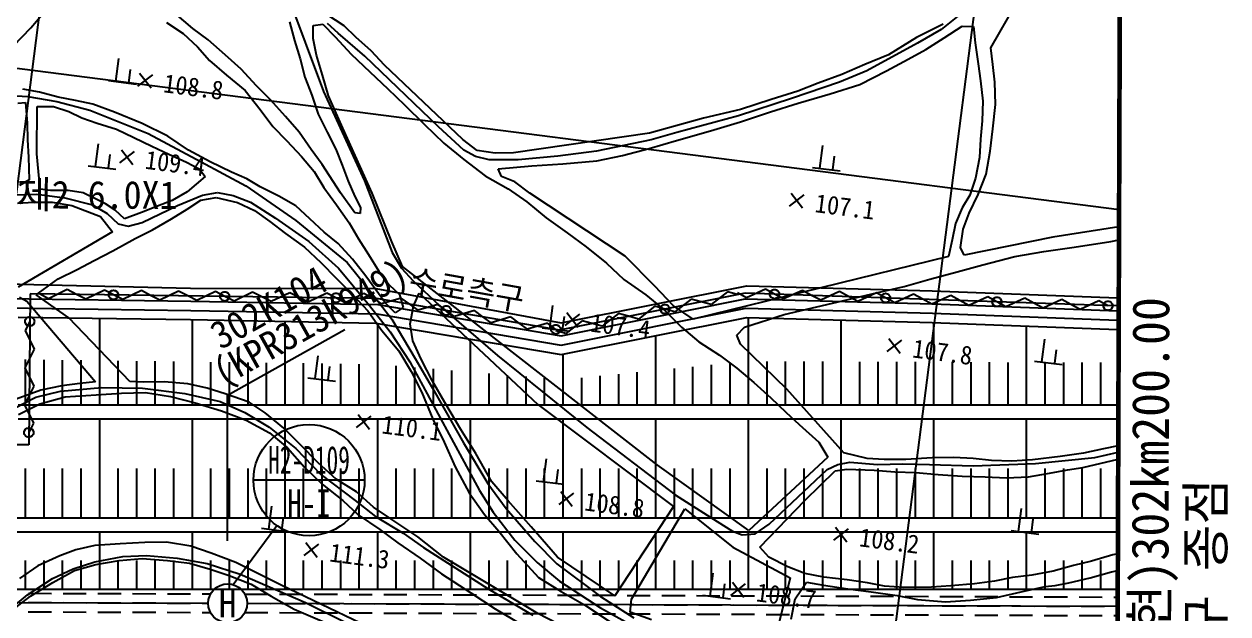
# Model space of a CAD drawing. Header units: millimetres. Extents: x 3302 to 4098, y 1103 to 1809.
# Drawn here: x 3723.7 to 3853.6, y 1480 to 1543.6 of the extents above; entities that cross this region are included whole.
import ezdxf
from ezdxf.enums import TextEntityAlignment as Align
from ezdxf.xclip import XClip

# ---------------------------------------------------------------- set-up
doc = ezdxf.new("R2010")
doc.units = ezdxf.units.MM
doc.header["$LTSCALE"] = 10
doc.header["$MEASUREMENT"] = 0
doc.header["$XCLIPFRAME"] = 2
doc.linetypes.add('A-CENTR01', pattern=[2, 1.25, -0.25, 0.25, -0.25])
doc.linetypes.add('HIDDEN', pattern=[0.375, 0.25, -0.125])
for name, color, linetype in [('TN-MACL', 6, 'A-CENTR01'), ('TZ-BASE', 253, 'Continuous'), ('TZ-CABL', 4, 'Continuous')]:
    doc.layers.add(name, color=color, linetype=linetype)
doc.layers.add('TX-PAPR', color=2, linetype='Continuous', plot=False)
doc.styles.add('ENG', font='GulimChe.ttf')
doc.styles.add('HANA', font='GulimChe.ttf')
doc.styles.get("Standard").update_dxf_attribs({"font": 'GulimChe.ttf'})
doc.linetypes.add('ZIGZAG', pattern='A,0.0001,-0.2,[131,ltypeshp.shx,S=0.2,R=0,X=-0.2,Y=0],-0.4,[131,ltypeshp.shx,S=0.2,R=180,X=0.2,Y=0],-0.2', length=0.8001)

# ---------------------------------------------------------------- blocks, each defined once
blk = doc.blocks.new('JD-FGHFFJ4HDG')
at = {"layer": 'TZ-BASE'}
for p, q in [((40.02, -270.98), (109.75, 271.65)), ((139.21, -283.72), (200.68, 194.66)), ((0, 73.71), (200.17, 47.98)), ((110.38, 71.39, 108), (114.33, 60.74, 108)), ((186.35, 65.44, 107.49), (189.11, 70.26, 107.49)), ((82.76, 67.6, 109), (84, 69.05, 109)), ((100.25, 67.53, 108.37), (98.29, 69.18, 108.37)), ((116.58, 67.83, 107.02), (114.69, 69.04, 107.02)), ((182.97, 68.99, 107), (180.97, 67.41, 107)), ((80.91, 65.66, 109), (82.76, 67.6, 109)), ((97.42, 68.19, 109), (99.2, 66.98, 109)), ((110.66, 68.25, 108.37), (111.2, 66.23, 108.37)), ((113.23, 67.85, 107.51), (114.27, 68, 107.51)), ((113.24, 66.44, 107.51), (113.23, 67.85, 107.51)), ((114.27, 68, 107.51), (115.61, 66.63, 107.51)), ((115.93, 67.04, 107), (114.79, 68.08, 107)), ((117.84, 66.58, 107.02), (116.58, 67.83, 107.02)), ((181.18, 68.01, 107.02), (178.33, 66.57, 107.02)), ((181.32, 66.52, 107.35), (183.25, 67.78, 107.35)), ((183.25, 67.78, 107.35), (184.47, 67.74, 107.35)), ((184.47, 67.74, 107.35), (184.66, 65.97, 107.35)), ((99.2, 66.98, 109), (100.74, 65.54, 109)), ((101.9, 66.3, 108.37), (100.25, 67.53, 108.37)), ((103.75, 64.69, 108.37), (101.9, 66.3, 108.37)), ((113.6, 64.65, 107.51), (113.24, 66.44, 107.51)), ((115.61, 66.63, 107.51), (117.31, 64.77, 107.51)), ((118.81, 64.54, 107), (115.93, 67.04, 107)), ((119.47, 65.11, 107.02), (117.84, 66.58, 107.02)), ((178.33, 66.57, 107.02), (175.3, 64.68, 107.02)), ((180.97, 67.41, 107), (178.44, 65.94, 107)), ((179.34, 65.26, 107.35), (181.32, 66.52, 107.35)), ((100.74, 65.54, 109), (102.05, 64.09, 109)), ((111.2, 66.23, 108.37), (111.81, 64.25, 108.37)), ((120.94, 63.59, 107.02), (119.47, 65.11, 107.02)), ((178.44, 65.94, 107), (172.97, 62.95, 107)), ((177.43, 64.21, 107.35), (179.34, 65.26, 107.35)), ((184.66, 65.97, 107.35), (184.97, 63.73, 107.35)), ((186.55, 63.63, 107.49), (186.35, 65.44, 107.49)), ((91.94, 61.81, 108.84), (92.26, 64.28, 108.84)), ((102.05, 64.09, 109), (103.89, 62.48, 109)), ((105.46, 63.14, 108.37), (103.75, 64.69, 108.37)), ((111.81, 64.25, 108.37), (112.34, 62.26, 108.37)), ((114.23, 62.51, 107.51), (113.6, 64.65, 107.51)), ((117.31, 64.77, 107.51), (119.33, 62.84, 107.51)), ((126.75, 56.91, 107), (118.81, 64.54, 107)), ((172.74, 63.66, 107.02), (170.27, 62.57, 107.02)), ((175.3, 64.68, 107.02), (172.74, 63.66, 107.02)), ((175.09, 62.97, 107.35), (177.43, 64.21, 107.35)), ((184.97, 63.73, 107.35), (185.21, 61.89, 107.35)), ((93.33, 61.63, 108.84), (93.52, 63.11, 108.84)), ((94.33, 61.29, 108.82), (95.92, 62.52, 108.82)), ((94.51, 62.7, 108.82), (95.74, 61.11, 108.82)), ((103.89, 62.48, 109), (105.9, 60.83, 109)), ((107.11, 61.35, 108.37), (105.46, 63.14, 108.37)), ((114.9, 60.25, 107.51), (114.23, 62.51, 107.51)), ((119.33, 62.84, 107.51), (121.27, 61.03, 107.51)), ((129.38, 55.54, 107.02), (120.94, 63.59, 107.02)), ((170.27, 62.57, 107.02), (167.71, 61.64, 107.02)), ((172.97, 62.95, 107), (170, 61.73, 107)), ((172.2, 61.49, 107.35), (175.09, 62.97, 107.35)), ((186.76, 61.75, 107.49), (186.55, 63.63, 107.49)), ((91.15, 61.91, 108.84), (94.13, 61.52, 108.84)), ((108.63, 59.84, 108.37), (107.11, 61.35, 108.37)), ((112.34, 62.26, 108.37), (113.08, 60.33, 108.37)), ((170, 61.73, 107), (164.83, 59.98, 107)), ((167.71, 61.64, 107.02), (165.5, 60.77, 107.02)), ((168.99, 60.47, 107.35), (172.2, 61.49, 107.35)), ((185.21, 61.89, 107.35), (185.48, 59.69, 107.35)), ((186.83, 59.33, 107.49), (186.76, 61.75, 107.49)), ((79.44, 60.37, 109), (82.46, 60.18, 109)), ((83.7, 60.67, 109), (81.9, 61, 109)), ((82.46, 60.18, 109), (85.57, 59.65, 109)), ((85.71, 60.12, 109), (83.7, 60.67, 109)), ((87.59, 59.76, 109), (85.71, 60.12, 109)), ((89.44, 59.35, 109), (87.59, 59.76, 109)), ((105.9, 60.83, 109), (107.52, 58.8, 109)), ((110.24, 58.05, 108.37), (108.63, 59.84, 108.37)), ((113.08, 60.33, 108.37), (113.78, 58.28, 108.37)), ((114.33, 60.74, 108), (118.77, 51.09, 108)), ((116.42, 56.79, 107.51), (114.9, 60.25, 107.51)), ((121.27, 61.03, 107.51), (123.08, 59.29, 107.51)), ((164.83, 59.98, 107), (159.12, 58.12, 107)), ((162.65, 59.85, 107.02), (159.33, 58.79, 107.02)), ((165.5, 60.77, 107.02), (162.65, 59.85, 107.02)), ((165.54, 59.48, 107.35), (168.99, 60.47, 107.35)), ((81.35, 59.47, 109.64), (82.2, 59.53, 109.64)), ((82.2, 59.53, 109.64), (82.38, 57.32, 109.64)), ((83.41, 53.99, 109.48), (83.44, 59.12, 109.48)), ((83.44, 59.12, 109.48), (85.21, 59.12, 109.48)), ((85.21, 59.12, 109.48), (86.86, 58.58, 109.48)), ((85.57, 59.65, 109), (89.13, 58.71, 109)), ((86.86, 58.58, 109.48), (88.28, 57.9, 109.48)), ((89.13, 58.71, 109), (95.41, 56.19, 109)), ((91.8, 58.5, 109), (89.44, 59.35, 109)), ((94.78, 57.28, 109), (91.8, 58.5, 109)), ((107.52, 58.8, 109), (108.86, 56.95, 109)), ((123.08, 59.29, 107.51), (125.24, 57.17, 107.51)), ((159.33, 58.79, 107.02), (155.35, 57.84, 107.02)), ((159.34, 57.46, 107.35), (162.58, 58.52, 107.35)), ((162.58, 58.52, 107.35), (165.54, 59.48, 107.35)), ((185.48, 59.69, 107.35), (185.41, 57.58, 107.35)), ((186.56, 56.69, 107.49), (186.83, 59.33, 107.49)), ((82.38, 57.32, 109.64), (82.42, 55.5, 109.64)), ((88.28, 57.9, 109.48), (89.93, 57.33, 109.48)), ((89.93, 57.33, 109.48), (92, 56.65, 109.48)), ((97.54, 55.92, 109), (94.78, 57.28, 109)), ((111.72, 56.33, 108.37), (110.24, 58.05, 108.37)), ((113.78, 58.28, 108.37), (114.75, 56.36, 108.37)), ((125.24, 57.17, 107.51), (127.34, 55.17, 107.51)), ((155.35, 57.84, 107.02), (149.52, 56.25, 107.02)), ((159.12, 58.12, 107), (152.45, 56.31, 107)), ((156.09, 56.48, 107.35), (159.34, 57.46, 107.35)), ((185.41, 57.58, 107.35), (185.22, 55.59, 107.35)), ((92, 56.65, 109.48), (93.87, 55.77, 109.48)), ((95.41, 56.19, 109), (101.14, 53.13, 109)), ((99.77, 54.41, 109), (97.54, 55.92, 109)), ((108.86, 56.95, 109), (110.37, 55.39, 109)), ((113.01, 54.47, 108.37), (111.72, 56.33, 108.37)), ((114.75, 56.36, 108.37), (115.68, 54.52, 108.37)), ((119.58, 49.77, 107.51), (116.42, 56.79, 107.51)), ((129.49, 54.39, 107), (126.75, 56.91, 107)), ((149.52, 56.25, 107.02), (134.84, 54.12, 107.02)), ((152.45, 56.31, 107), (149.69, 55.53, 107)), ((152.44, 55.43, 107.35), (156.09, 56.48, 107.35)), ((186.27, 54.29, 107.49), (186.56, 56.69, 107.49)), ((82.42, 55.5, 109.64), (82.5, 53.65, 109.64)), ((89.76, 52.62, 109.62), (90.08, 55.1, 109.62)), ((93.87, 55.77, 109.48), (95.83, 54.84, 109.48)), ((95.83, 54.84, 109.48), (97.66, 53.95, 109.48)), ((110.37, 55.39, 109), (111.97, 53.72, 109)), ((127.34, 55.17, 107.51), (129.48, 53.41, 107.51)), ((130.91, 54.35, 107.02), (129.38, 55.54, 107.02)), ((149.69, 55.53, 107), (143.8, 54.29, 107)), ((146.61, 53.84, 107.35), (149.47, 54.59, 107.35)), ((149.47, 54.59, 107.35), (152.44, 55.43, 107.35)), ((167.9, 52.44, 106.98), (168.22, 54.92, 106.98)), ((185.22, 55.59, 107.35), (185.11, 53.61, 107.35)), ((82.5, 53.65, 109.64), (82.58, 51.19, 109.64)), ((83.78, 50.18, 109.48), (83.41, 53.99, 109.48)), ((91.15, 52.44, 109.62), (91.34, 53.93, 109.62)), ((92.36, 53.04, 109.45), (93.95, 54.26, 109.45)), ((92.54, 54.44, 109.45), (93.77, 52.86, 109.45)), ((97.66, 53.95, 109.48), (99.58, 53.11, 109.48)), ((102.12, 53.15, 109), (99.77, 54.41, 109)), ((111.97, 53.72, 109), (113.33, 52.11, 109)), ((114.21, 52.85, 108.37), (113.01, 54.47, 108.37)), ((115.68, 54.52, 108.37), (116.35, 52.79, 108.37)), ((129.48, 53.41, 107.51), (131.78, 51.62, 107.51)), ((130.75, 53.73, 107), (129.49, 54.39, 107)), ((132.23, 53.36, 107), (130.75, 53.73, 107)), ((132.87, 54.07, 107.02), (130.91, 54.35, 107.02)), ((135.36, 53.35, 107), (132.23, 53.36, 107)), ((134.84, 54.12, 107.02), (132.87, 54.07, 107.02)), ((139.61, 53.76, 107), (135.36, 53.35, 107)), ((143.8, 54.29, 107), (139.61, 53.76, 107)), ((140.17, 52.93, 107.35), (143.82, 53.25, 107.35)), ((143.82, 53.25, 107.35), (146.61, 53.84, 107.35)), ((169.29, 52.26, 106.98), (169.48, 53.75, 106.98)), ((185.11, 53.61, 107.35), (184.69, 51.36, 107.35)), ((185.83, 51.8, 107.49), (186.27, 54.29, 107.49)), ((88.96, 52.72, 109.62), (91.94, 52.34, 109.62)), ((99.58, 53.11, 109.48), (100.92, 52.39, 109.48)), ((100.92, 52.39, 109.48), (101.58, 51.54, 109.48)), ((101.14, 53.13, 109), (105.95, 50.55, 109)), ((104.41, 52.01, 109), (102.12, 53.15, 109)), ((106.07, 51.31, 109), (104.41, 52.01, 109)), ((113.33, 52.11, 109), (114.37, 50.36, 109)), ((116.19, 49.79, 108.37), (114.21, 52.85, 108.37)), ((116.35, 52.79, 108.37), (116.99, 51.06, 108.37)), ((133.18, 52.4, 107.35), (136.83, 52.72, 107.35)), ((133.56, 51.57, 107.35), (133.18, 52.4, 107.35)), ((136.83, 52.72, 107.35), (140.17, 52.93, 107.35)), ((167.11, 52.54, 106.98), (170.08, 52.16, 106.98)), ((82.58, 51.19, 109.64), (81.53, 50.6, 109.64)), ((101.58, 51.54, 109.48), (99.62, 49.92, 109.48)), ((107.5, 50.44, 109), (106.07, 51.31, 109)), ((116.99, 51.06, 108.37), (117.71, 49.41, 108.37)), ((118.77, 51.09, 108), (121.75, 43.35, 108)), ((131.78, 51.62, 107.51), (134.25, 50.21, 107.51)), ((134.97, 50.98, 107.35), (133.56, 51.57, 107.35)), ((136.62, 49.75, 107.35), (134.97, 50.98, 107.35)), ((184.69, 51.36, 107.35), (184.08, 49.54, 107.35)), ((184.97, 49.6, 107.49), (185.83, 51.8, 107.49)), ((81.22, 49.57, 110), (83.43, 49.65, 110)), ((83.43, 49.65, 110), (86.44, 49.26, 110)), ((84.88, 50.05, 109.48), (83.78, 50.18, 109.48)), ((86.81, 50.06, 109.48), (84.88, 50.05, 109.48)), ((88.41, 49.8, 109.48), (86.81, 50.06, 109.48)), ((89.82, 49.12, 109.48), (88.41, 49.8, 109.48)), ((99.62, 49.92, 109.48), (98.03, 48.97, 109.48)), ((98.58, 48.44, 110), (101.29, 49.56, 110)), ((101.29, 49.56, 110), (102.92, 49.84, 110)), ((102.92, 49.84, 110), (104.59, 49.5, 110)), ((104.59, 49.5, 110), (106.46, 48.77, 110)), ((105.95, 50.55, 109), (111.35, 46.8, 109)), ((109.51, 49.44, 109), (107.5, 50.44, 109)), ((111.35, 48.39, 109), (109.51, 49.44, 109)), ((114.37, 50.36, 109), (115.75, 48.51, 109)), ((117.74, 47.63, 108.37), (116.19, 49.79, 108.37)), ((117.71, 49.41, 108.37), (118.35, 48.2, 108.37)), ((121.7, 44.5, 107.51), (119.58, 49.77, 107.51)), ((134.25, 50.21, 107.51), (136.28, 48.84, 107.51)), ((146.88, 42.95, 107.35), (136.62, 49.75, 107.35)), ((164.63, 48.36, 107.09), (166.21, 49.58, 107.09)), ((164.81, 49.76, 107.09), (166.03, 48.18, 107.09)), ((184.08, 49.54, 107.35), (183.24, 48.16, 107.35)), ((184.01, 47.6, 107.49), (184.97, 49.6, 107.49)), ((81.33, 48.69, 110.19), (83.06, 48.8, 110.19)), ((83.06, 48.8, 110.19), (85.08, 48.77, 110.19)), ((85.08, 48.77, 110.19), (87.2, 48.43, 110.19)), ((86.44, 49.26, 110), (89.41, 48.51, 110)), ((87.2, 48.43, 110.19), (90.27, 47.25, 110.19)), ((89.41, 48.51, 110), (91, 47.57, 110)), ((90.82, 48.62, 109.48), (89.82, 49.12, 109.48)), ((91.88, 47.92, 109.48), (90.82, 48.62, 109.48)), ((96.42, 48.34, 109.48), (94.72, 47.66, 109.48)), ((94.79, 46.6, 110), (98.58, 48.44, 110)), ((98.03, 48.97, 109.48), (96.42, 48.34, 109.48)), ((99.63, 48.03, 110.47), (101.1, 49.01, 110.47)), ((101.1, 49.01, 110.47), (102.77, 49.28, 110.47)), ((102.77, 49.28, 110.47), (105.07, 48.74, 110.47)), ((105.07, 48.74, 110.47), (106.9, 47.9, 110.47)), ((106.46, 48.77, 110), (109.18, 47.07, 110)), ((112.86, 46.99, 109), (111.35, 48.39, 109)), ((115.75, 48.51, 109), (117.13, 46.54, 109)), ((118.35, 48.2, 108.37), (118.31, 47.55, 108.37)), ((136.28, 48.84, 107.51), (138.37, 47.08, 107.51)), ((183.24, 48.16, 107.35), (182.54, 46.49, 107.35)), ((90.27, 47.25, 110.19), (91.59, 45.6, 110.19)), ((91, 47.57, 110), (92.2, 46.44, 110)), ((92.87, 46.98, 109.48), (91.88, 47.92, 109.48)), ((94.72, 47.66, 109.48), (92.87, 46.98, 109.48)), ((95.89, 45.8, 110.47), (97.96, 46.99, 110.47)), ((97.96, 46.99, 110.47), (99.63, 48.03, 110.47)), ((106.9, 47.9, 110.47), (108.55, 46.71, 110.47)), ((109.18, 47.07, 110), (112.77, 44.53, 110)), ((111.35, 46.8, 109), (116.89, 42.29, 109)), ((114.4, 45.56, 109), (112.86, 46.99, 109)), ((118.31, 47.55, 108.37), (117.74, 47.63, 108.37)), ((138.37, 47.08, 107.51), (140.62, 45.49, 107.51)), ((183.35, 45.86, 107.49), (184.01, 47.6, 107.49)), ((91.59, 45.6, 110.19), (81.4, 39.61, 110.19)), ((92.2, 46.44, 110), (93.27, 46.18, 110)), ((93.27, 46.18, 110), (94.79, 46.6, 110)), ((94.02, 44.87, 110.47), (95.89, 45.8, 110.47)), ((108.55, 46.71, 110.47), (110.25, 45.41, 110.47)), ((115.94, 44.33, 109), (114.4, 45.56, 109)), ((117.13, 46.54, 109), (118.13, 44.83, 109)), ((140.62, 45.49, 107.51), (142.69, 43.97, 107.51)), ((182.54, 46.49, 107.35), (182.17, 44.73, 107.35)), ((183.08, 43.9, 107.49), (183.35, 45.86, 107.49)), ((200.16, 46.11, 107.49), (193.02, 45, 107.49)), ((91.6, 43.54, 110.47), (94.02, 44.87, 110.47)), ((110.25, 45.41, 110.47), (112.29, 43.93, 110.47)), ((112.77, 44.53, 110), (115.95, 41.68, 110)), ((117.46, 42.65, 109), (115.94, 44.33, 109)), ((118.13, 44.83, 109), (119.21, 43.13, 109)), ((122.85, 41.83, 107.51), (121.7, 44.5, 107.51)), ((182.17, 44.73, 107.35), (181.77, 42.93, 107.35)), ((193.02, 45, 107.49), (183.45, 43.08, 107.49)), ((195.31, 43.94, 107.95), (199.27, 44.56, 107.95)), ((199.27, 44.56, 107.95), (200.16, 44.72, 107.95)), ((89.61, 42.49, 110.47), (91.6, 43.54, 110.47)), ((112.29, 43.93, 110.47), (114.05, 42.26, 110.47)), ((119.21, 43.13, 109), (120.33, 41.34, 109)), ((121.75, 43.35, 108), (122.77, 41.67, 108)), ((142.69, 43.97, 107.51), (144.87, 42.22, 107.51)), ((150.08, 39.73, 107.35), (146.88, 42.95, 107.35)), ((181.77, 42.93, 107.35), (154.23, 36.17, 107.35)), ((183.45, 43.08, 107.49), (183.08, 43.9, 107.49)), ((185.46, 42.04, 107.95), (188.92, 42.91, 107.95)), ((188.92, 42.91, 107.95), (192.07, 43.48, 107.95)), ((192.07, 43.48, 107.95), (195.31, 43.94, 107.95)), ((87.78, 41.52, 110.47), (89.61, 42.49, 110.47)), ((114.05, 42.26, 110.47), (115.74, 40.56, 110.47)), ((115.95, 41.68, 110), (117.54, 39.76, 110)), ((116.89, 42.29, 109), (119.42, 39.15, 109)), ((118.91, 40.81, 109), (117.46, 42.65, 109)), ((122.77, 41.67, 108), (124, 40.29, 108)), ((150.33, 20.45, 107.51), (122.85, 41.83, 107.51)), ((144.87, 42.22, 107.51), (146.76, 40.44, 107.51)), ((182.72, 41.26, 107.95), (185.46, 42.04, 107.95)), ((83.35, 38.77, 110.47), (85.7, 40.53, 110.47)), ((85.7, 40.53, 110.47), (87.78, 41.52, 110.47)), ((115.74, 40.56, 110.47), (117.51, 38.78, 110.47)), ((119.98, 39.34, 109), (118.91, 40.81, 109)), ((120.33, 41.34, 109), (121.44, 39.88, 109)), ((124, 40.29, 108), (126.87, 37.64, 108)), ((146.76, 40.44, 107.51), (149.13, 38.78, 107.51)), ((176.97, 39.67, 107.95), (179.75, 40.46, 107.95)), ((179.75, 40.46, 107.95), (182.72, 41.26, 107.95)), ((80, 39.99), (100, 39.51)), ((80, 39.99), (100, 39.51)), ((86.7, 39.35), (84.69, 38.37)), ((87.7, 38.83), (86.7, 39.35)), ((90.7, 39.29), (88.69, 38.32)), ((91.69, 38.78), (90.7, 39.29)), ((94.7, 39.24), (92.69, 38.27)), ((95.69, 38.73), (94.7, 39.24)), ((98.7, 39.19), (96.69, 38.21)), ((99.69, 38.67), (98.7, 39.19)), ((100, 39.51), (120, 39.47)), ((100, 39.51), (120, 39.47)), ((102.7, 39.13), (100.69, 38.16)), ((103.69, 38.62), (102.7, 39.13)), ((106.7, 39.08), (104.69, 38.1)), ((107.69, 38.56), (106.7, 39.08)), ((110.7, 39.02), (108.69, 38.05)), ((111.69, 38.51), (110.7, 39.02)), ((114.7, 38.97), (112.69, 38)), ((115.69, 38.46), (114.7, 38.97)), ((117.54, 39.76, 110), (119.29, 37.65, 110)), ((119.42, 39.15, 109), (121.73, 36.16, 109)), ((121.04, 37.88, 109), (119.98, 39.34, 109)), ((120, 39.47), (140, 35.75)), ((120, 39.47), (140, 35.75)), ((121.44, 39.88, 109), (122.56, 38.82, 109)), ((140, 35.75), (160, 39.75)), ((140, 35.75), (160, 39.75)), ((152.11, 37.6, 107.35), (150.08, 39.73, 107.35)), ((157.94, 39.11), (156.18, 37.74)), ((159.02, 38.82), (157.94, 39.11)), ((159.99, 38.48), (159, 39.01)), ((162.02, 39.41), (159.99, 38.48)), ((160, 39.75), (180, 39.21)), ((160, 39.75), (180, 39.21)), ((163, 38.87), (162.02, 39.41)), ((166.02, 39.27), (163.98, 38.34)), ((167, 38.73), (166.02, 39.27)), ((170.02, 39.13), (167.98, 38.2)), ((171, 38.59), (170.02, 39.13)), ((170.93, 38.27, 107.95), (174.15, 39.04, 107.95)), ((174.01, 38.99), (171.98, 38.06)), ((174.99, 38.45), (174.01, 38.99)), ((174.15, 39.04, 107.95), (176.97, 39.67, 107.95)), ((180, 39.21), (200, 38.45)), ((180, 39.21), (200, 38.45)), ((80.06, 38.39), (100.03, 38.11)), ((81.55, 38.53, 110.61), (82.35, 38.09, 110.61)), ((82.35, 38.09, 110.61), (89.74, 29.41, 110.61)), ((86.86, 36.29, 110.47), (83.35, 38.77, 110.47)), ((84.69, 38.37), (83.7, 38.89)), ((88.69, 38.32), (87.7, 38.83)), ((92.69, 38.27), (91.69, 38.78)), ((96.69, 38.21), (95.69, 38.73)), ((100.69, 38.16), (99.69, 38.67)), ((100.03, 38.11), (120.19, 37.73)), ((104.69, 38.1), (103.69, 38.62)), ((108.69, 38.05), (107.69, 38.56)), ((112.69, 38), (111.69, 38.51)), ((116.69, 37.94), (115.69, 38.46)), ((118.7, 38.92), (116.69, 37.94)), ((117.51, 38.78, 110.47), (119.12, 37.06, 110.47)), ((119.69, 38.4), (118.7, 38.92)), ((120.6, 37.8), (119.7, 38.46)), ((120.19, 37.73), (139.97, 34.38)), ((122.74, 38.44), (120.6, 37.8)), ((122.08, 36.85, 109), (121.04, 37.88, 109)), ((122.56, 38.82, 109), (122.93, 37.43, 109)), ((123.64, 37.78), (122.74, 38.44)), ((124.54, 37.12), (123.64, 37.78)), ((124.05, 37.55, 108.92), (124.65, 38.96, 108.92)), ((126.68, 37.76), (124.54, 37.12)), ((124.65, 38.96, 108.92), (137.46, 26.96, 108.92)), ((127.58, 37.1), (126.68, 37.76)), ((139.97, 34.38), (159.83, 38.36)), ((149.13, 38.78, 107.51), (151.09, 37.17, 107.51)), ((154.02, 38.33), (152.25, 36.96)), ((155.1, 38.04), (154.02, 38.33)), ((156.18, 37.74), (155.1, 38.04)), ((159.83, 38.36), (180.06, 37.81)), ((163.98, 38.34), (163, 38.87)), ((167.98, 38.2), (167, 38.73)), ((167.55, 37.48, 107.95), (170.93, 38.27, 107.95)), ((171.98, 38.06), (171, 38.59)), ((175.98, 37.92), (174.99, 38.45)), ((178.01, 38.85), (175.98, 37.92)), ((178.99, 38.31), (178.01, 38.85)), ((179.97, 37.78), (178.99, 38.31)), ((182.01, 38.71), (179.97, 37.78)), ((180.06, 37.81), (200, 37.05)), ((182.99, 38.17), (182.01, 38.71)), ((183.97, 37.64), (182.99, 38.17)), ((186.01, 38.57), (183.97, 37.64)), ((186.99, 38.03), (186.01, 38.57)), ((187.97, 37.5), (186.99, 38.03)), ((190, 38.43), (187.97, 37.5)), ((190.98, 37.89), (190, 38.43)), ((191.97, 37.36), (190.98, 37.89)), ((194, 38.29), (191.97, 37.36)), ((194.98, 37.75), (194, 38.29)), ((195.96, 37.22), (194.98, 37.75)), ((198, 38.15), (195.96, 37.22)), ((198.98, 37.61), (198, 38.15)), ((200, 38.45), (200.13, 38.46)), ((200, 38.45), (200.13, 38.46)), ((80.03, 37.39), (100.02, 37.11)), ((81.39, 36.37), (100, 36.11)), ((100.02, 37.11), (120.09, 36.73)), ((119.12, 37.06, 110.47), (120.63, 34.94, 110.47)), ((119.29, 37.65, 110), (121.55, 34.8, 110)), ((120.09, 36.73), (139.98, 33.37)), ((122.93, 37.43, 109), (122.08, 36.85, 109)), ((123.69, 35.67, 108.92), (124.05, 37.55, 108.92)), ((126.87, 37.64, 108), (133.12, 32.23, 108)), ((128.48, 36.44), (127.58, 37.1)), ((130.62, 37.08), (128.48, 36.44)), ((131.52, 36.42), (130.62, 37.08)), ((132.42, 35.76), (131.52, 36.42)), ((134.56, 36.4), (132.42, 35.76)), ((135.46, 35.74), (134.56, 36.4)), ((138.75, 35.14, 107.93), (139.07, 37.62, 107.93)), ((139.98, 33.37), (159.91, 37.35)), ((140.14, 34.96, 107.93), (140.33, 36.45, 107.93)), ((140.4, 35.47, 107.43), (141.98, 36.69, 107.43)), ((140.58, 36.87, 107.43), (141.8, 35.29, 107.43)), ((146.17, 36.76), (144.41, 35.39)), ((147.25, 36.47), (146.17, 36.76)), ((148.33, 36.17), (147.25, 36.47)), ((150.1, 37.55), (148.33, 36.17)), ((151.18, 37.25), (150.1, 37.55)), ((151.09, 37.17, 107.51), (152.95, 35.28, 107.51)), ((152.25, 36.96), (151.18, 37.25)), ((154.23, 36.17, 107.35), (152.11, 37.6, 107.35)), ((159.78, 35.28, 107.95), (164.05, 36.65, 107.95)), ((159.91, 37.35), (180.03, 36.81)), ((164.05, 36.65, 107.95), (167.55, 37.48, 107.95)), ((180.03, 36.81), (200, 36.05)), ((200, 37.05), (200.13, 37.06)), ((82.65, 35.92), (82.14, 34.92)), ((93.45, 29.45, 110.47), (86.86, 36.29, 110.47)), ((90.2, 26.88), (90.2, 36.25)), ((100, 36.11), (120, 35.73)), ((100.2, 26.88), (100.2, 36.11)), ((110.2, 26.88), (110.2, 35.92)), ((120, 35.73), (140, 32.35)), ((120.2, 26.88), (120.2, 35.7)), ((121.73, 36.16, 109), (124.25, 31.92, 109)), ((123.97, 33.83, 108.92), (123.69, 35.67, 108.92)), ((136.36, 35.07), (135.46, 35.74)), ((138.51, 35.72), (136.36, 35.07)), ((137.95, 35.24, 107.93), (140.93, 34.86, 107.93)), ((139.41, 35.06), (138.51, 35.72)), ((140, 32.35), (160, 36.35)), ((142.25, 35.98), (140.49, 34.61)), ((143.33, 35.69), (142.25, 35.98)), ((144.41, 35.39), (143.33, 35.69)), ((152.95, 35.28, 107.51), (154.83, 33.7, 107.51)), ((158.94, 34.45, 107.95), (159.78, 35.28, 107.95)), ((160, 36.35), (180, 35.81)), ((160.2, 26.88), (160.2, 36.34)), ((170.2, 26.88), (170.2, 36.07)), ((180, 35.81), (200, 35.05)), ((180.2, 26.88), (180.2, 35.8)), ((190.2, 26.88), (190.2, 35.42)), ((200, 36.05), (200.12, 36.06)), ((82.14, 34.92), (83.13, 32.92)), ((120.63, 34.94, 110.47), (122.47, 32.76, 110.47)), ((121.55, 34.8, 110), (123.67, 31.56, 110)), ((124.87, 31.83, 108.92), (123.97, 33.83, 108.92)), ((130.2, 26.88), (130.2, 34.01)), ((140.49, 34.61), (139.41, 34.9)), ((150.2, 26.88), (150.2, 34.39)), ((159.33, 33.47, 107.95), (158.94, 34.45, 107.95)), ((175.15, 32.68), (176.73, 33.9)), ((175.33, 34.08), (176.55, 32.5)), ((191.84, 31.54, 107.39), (192.16, 34.02, 107.39)), ((200, 35.05), (200.12, 35.05)), ((83.13, 32.92), (82.62, 31.92)), ((122.47, 32.76, 110.47), (123.79, 30.5, 110.47)), ((154.83, 33.7, 107.51), (157.06, 32.27, 107.51)), ((164.33, 28.59, 107.95), (159.33, 33.47, 107.95)), ((193.23, 31.36, 107.39), (193.42, 32.85, 107.39)), ((82.62, 31.92), (82.11, 30.92)), ((82.2, 26.88), (82.2, 31.81)), ((84.2, 26.88), (84.2, 31.78)), ((86.2, 26.88), (86.2, 31.75)), ((88.2, 26.88), (88.2, 31.73)), ((92.2, 26.88), (92.2, 31.67)), ((94.2, 26.88), (94.2, 31.64)), ((96.2, 26.88), (96.2, 31.62)), ((98.2, 26.88), (98.2, 31.59)), ((102.2, 26.88), (102.2, 31.53)), ((104.2, 26.88), (104.2, 31.51)), ((106.2, 26.88), (106.2, 31.48)), ((108.2, 26.88), (108.2, 31.45)), ((112.2, 26.88), (112.2, 31.4)), ((113.46, 29.74, 110.09), (113.78, 32.22, 110.09)), ((114.2, 26.88), (114.2, 31.37)), ((116.2, 26.88), (116.2, 31.34)), ((118.2, 26.88), (118.2, 31.32)), ((123.67, 31.56, 110), (131.19, 17.67, 110)), ((124.25, 31.92, 109), (126.26, 28.48, 109)), ((126.11, 29.48, 108.92), (124.87, 31.83, 108.92)), ((133.12, 32.23, 108), (142.74, 24.47, 108)), ((140.2, 26.88), (140.2, 32.39)), ((156.2, 26.88), (156.2, 31.22)), ((157.06, 32.27, 107.51), (158.93, 30.86, 107.51)), ((158.2, 26.88), (158.2, 31.41)), ((162.2, 26.88), (162.2, 31.6)), ((164.2, 26.88), (164.2, 31.6)), ((166.2, 26.88), (166.2, 31.59)), ((168.2, 26.88), (168.2, 31.58)), ((172.2, 26.88), (172.2, 31.57)), ((174.2, 26.88), (174.2, 31.56)), ((176.2, 26.88), (176.2, 31.55)), ((178.2, 26.88), (178.2, 31.54)), ((182.2, 26.88), (182.2, 31.53)), ((184.2, 26.88), (184.2, 31.52)), ((186.2, 26.88), (186.2, 31.51)), ((188.2, 26.88), (188.2, 31.5)), ((191.05, 31.64, 107.39), (194.02, 31.26, 107.39)), ((192.2, 26.88), (192.2, 31.49)), ((194.2, 26.88), (194.2, 31.48)), ((196.2, 26.88), (196.2, 31.47)), ((198.2, 26.88), (198.2, 31.47)), ((82.11, 30.92), (83.1, 28.92)), ((114.85, 29.56, 110.09), (115.04, 31.05, 110.09)), ((122.2, 26.88), (122.2, 31.12)), ((123.79, 30.5, 110.47), (124.94, 28.24, 110.47)), ((124.2, 26.88), (124.2, 30.96)), ((126.2, 26.88), (126.2, 30.79)), ((128.2, 26.88), (128.2, 30.63)), ((132.2, 26.88), (132.2, 30.3)), ((134.2, 26.88), (134.2, 30.13)), ((136.2, 26.88), (136.2, 29.97)), ((144.2, 26.88), (144.2, 30.03)), ((146.2, 26.88), (146.2, 30.23)), ((148.2, 26.88), (148.2, 30.43)), ((152.2, 26.88), (152.2, 30.82)), ((154.2, 26.88), (154.2, 31.02)), ((158.93, 30.86, 107.51), (160.77, 29.32, 107.51)), ((83.1, 28.92), (82.59, 27.92)), ((86.13, 28.97, 110.61), (83.86, 28.5, 110.61)), ((85.97, 28.4, 111), (90.42, 28.8, 111)), ((88.05, 29.22, 110.61), (86.13, 28.97, 110.61)), ((89.74, 29.41, 110.61), (88.05, 29.22, 110.61)), ((90.42, 28.8, 111), (94.82, 28.73, 111)), ((94.91, 29.35, 110.47), (93.45, 29.45, 110.47)), ((94.82, 28.73, 111), (99.4, 28.14, 111)), ((97.17, 29.41, 110.47), (94.91, 29.35, 110.47)), ((99.69, 29.17, 110.47), (97.17, 29.41, 110.47)), ((101.78, 28.7, 110.47), (99.69, 29.17, 110.47)), ((103.75, 28.11, 110.47), (101.78, 28.7, 110.47)), ((112.67, 29.84, 110.09), (115.64, 29.46, 110.09)), ((127.44, 27.15, 108.92), (126.11, 29.48, 108.92)), ((138.2, 26.88), (138.2, 29.8)), ((142.2, 26.88), (142.2, 29.83)), ((160.77, 29.32, 107.51), (162.61, 27.67, 107.51)), ((170.47, 21.72, 107.95), (164.33, 28.59, 107.95)), ((81.08, 26.58, 111), (83.31, 27.76, 111)), ((83.86, 28.5, 110.61), (81.18, 27.52, 110.61)), ((82.59, 27.92), (82.08, 26.92)), ((83.31, 27.76, 111), (85.97, 28.4, 111)), ((83.75, 27.04, 111.35), (86.49, 27.79, 111.35)), ((86.49, 27.79, 111.35), (89.83, 28, 111.35)), ((89.83, 28, 111.35), (92.56, 28.18, 111.35)), ((92.56, 28.18, 111.35), (95.14, 28.23, 111.35)), ((95.14, 28.23, 111.35), (97.84, 27.8, 111.35)), ((97.84, 27.8, 111.35), (100.51, 27.13, 111.35)), ((99.4, 28.14, 111), (103.21, 27.28, 111)), ((103.21, 27.28, 111), (105.87, 26.08, 111)), ((106.31, 27.22, 110.47), (103.75, 28.11, 110.47)), ((124.94, 28.24, 110.47), (126.14, 25.37, 110.47)), ((126.26, 28.48, 109), (129.44, 22.81, 109)), ((162.61, 27.67, 107.51), (164.21, 26.12, 107.51)), ((200.09, 26.88), (81.39, 26.88)), ((81.45, 25.88, 111.35), (83.75, 27.04, 111.35)), ((82.08, 26.92), (83.06, 24.92)), ((100.51, 27.13, 111.35), (103.35, 26.26, 111.35)), ((103.35, 26.26, 111.35), (106, 25.26, 111.35)), ((105.87, 26.08, 111), (108.48, 24.52, 111)), ((108.05, 26.04, 110.47), (106.31, 27.22, 110.47)), ((110.05, 24.4, 110.47), (108.05, 26.04, 110.47)), ((129.16, 24.27, 108.92), (127.44, 27.15, 108.92)), ((137.46, 26.96, 108.92), (152.11, 15.96, 108.92)), ((164.21, 26.12, 107.51), (165.67, 24.8, 107.51)), ((200.09, 25.38), (81.39, 25.38)), ((83.06, 24.92), (82.55, 23.92)), ((90.2, 14.71), (90.2, 25.38)), ((100.2, 14.71), (100.2, 25.38)), ((106, 25.26, 111.35), (108.51, 23.89, 111.35)), ((110.2, 14.71), (110.2, 25.38)), ((117.9, 24.47, 110.07), (119.48, 25.69, 110.07)), ((118.08, 25.87, 110.07), (119.3, 24.29, 110.07)), ((120.2, 14.71), (120.2, 25.38)), ((126.14, 25.37, 110.47), (127.35, 22.9, 110.47)), ((130.2, 14.71), (130.2, 25.38)), ((140.2, 14.71), (140.2, 25.38)), ((150.2, 14.71), (150.2, 25.38)), ((160.2, 14.71), (160.2, 25.38)), ((165.67, 24.8, 107.51), (167.77, 22.88, 107.51)), ((170.2, 14.71), (170.2, 25.38)), ((180.2, 14.71), (180.2, 25.38)), ((190.2, 14.71), (190.2, 25.38)), ((108.48, 24.52, 111), (111.37, 22.19, 111)), ((108.51, 23.89, 111.35), (110.47, 22.29, 111.35)), ((111.82, 22.62, 110.47), (110.05, 24.4, 110.47)), ((130.78, 21.67, 108.92), (129.16, 24.27, 108.92)), ((142.74, 24.47, 108), (152.29, 17.22, 108)), ((110.47, 22.29, 111.35), (112.31, 20.18, 111.35)), ((111.37, 22.19, 111), (114.07, 19.4, 111)), ((113.77, 20.64, 110.47), (111.82, 22.62, 110.47)), ((127.35, 22.9, 110.47), (128.54, 20.23, 110.47)), ((129.44, 22.81, 109), (132.07, 18.43, 109)), ((167.77, 22.88, 107.51), (168.77, 21.25, 107.51)), ((198.51, 22.18, 107.95), (196.32, 21.71, 107.95)), ((200.08, 22.49, 107.95), (198.51, 22.18, 107.95)), ((132.52, 18.6, 108.92), (130.78, 21.67, 108.92)), ((138.09, 18.62, 108.57), (138.41, 21.1, 108.57)), ((168.77, 21.25, 107.51), (160.24, 13.34, 107.51)), ((172.98, 21.12, 107.95), (170.47, 21.72, 107.95)), ((174.84, 21, 107.95), (172.98, 21.12, 107.95)), ((177.18, 21.03, 107.95), (174.84, 21, 107.95)), ((180, 21.21, 107.95), (177.18, 21.03, 107.95)), ((182.34, 21.24, 107.95), (180, 21.21, 107.95)), ((184.44, 21.14, 107.95), (182.34, 21.24, 107.95)), ((186.4, 20.9, 107.95), (184.44, 21.14, 107.95)), ((188.62, 20.85, 107.95), (186.4, 20.9, 107.95)), ((190.83, 20.99, 107.95), (188.62, 20.85, 107.95)), ((193.8, 21.35, 107.95), (190.83, 20.99, 107.95)), ((191.16, 20.57, 108), (197.56, 21.23, 108)), ((196.32, 21.71, 107.95), (193.8, 21.35, 107.95)), ((196.25, 20.17, 108.31), (200.07, 21.04, 108.31)), ((197.56, 21.23, 108), (200.07, 21.79, 108)), ((82.2, 14.71), (82.2, 20.05)), ((84.2, 14.71), (84.2, 20.05)), ((86.2, 14.71), (86.2, 20.05)), ((88.2, 14.71), (88.2, 20.05)), ((92.2, 14.71), (92.2, 20.05)), ((94.2, 14.71), (94.2, 20.05)), ((96.2, 14.71), (96.2, 20.05)), ((98.2, 14.71), (98.2, 20.05)), ((102.2, 14.71), (102.2, 20.05)), ((104.2, 14.71), (104.2, 20.05)), ((106.2, 14.71), (106.2, 20.05)), ((108.2, 14.71), (108.2, 20.05)), ((112.2, 14.71), (112.2, 20.05)), ((112.31, 20.18, 111.35), (114.2, 18.37, 111.35)), ((115.7, 18.91, 110.47), (113.77, 20.64, 110.47)), ((114.2, 14.71), (114.2, 20.05)), ((116.2, 14.71), (116.2, 20.05)), ((118.2, 14.71), (118.2, 20.05)), ((122.2, 14.71), (122.2, 20.05)), ((124.2, 14.71), (124.2, 20.05)), ((126.2, 14.71), (126.2, 20.05)), ((128.2, 14.71), (128.2, 20.05)), ((128.54, 20.23, 110.47), (130.05, 17.43, 110.47)), ((132.2, 14.71), (132.2, 20.05)), ((134.2, 14.71), (134.2, 20.05)), ((136.2, 14.71), (136.2, 20.05)), ((138.2, 14.71), (138.2, 20.05)), ((139.48, 18.45, 108.57), (139.67, 19.93, 108.57)), ((142.2, 14.71), (142.2, 20.05)), ((144.2, 14.71), (144.2, 20.05)), ((146.2, 14.71), (146.2, 20.05)), ((148.2, 14.71), (148.2, 20.05)), ((160.24, 13.34, 107.51), (150.33, 20.45, 107.51)), ((152.2, 14.71), (152.2, 20.05)), ((154.2, 14.71), (154.2, 20.05)), ((156.2, 14.71), (156.2, 20.05)), ((158.2, 14.71), (158.2, 20.05)), ((162.2, 14.71), (162.2, 20.05)), ((162.41, 14.02, 108), (168.67, 19.95, 108)), ((164.2, 14.71), (164.2, 20.05)), ((166.2, 14.71), (166.2, 20.05)), ((166.32, 16.64, 108.31), (169.55, 19.8, 108.31)), ((168.2, 14.71), (168.2, 20.05)), ((168.67, 19.95, 108), (169.84, 20.49, 108)), ((169.55, 19.8, 108.31), (170.79, 19.96, 108.31)), ((169.84, 20.49, 108), (171.11, 20.73, 108)), ((170.79, 19.96, 108.31), (173.74, 19.87, 108.31)), ((171.11, 20.73, 108), (174.1, 20.49, 108)), ((172.2, 14.71), (172.2, 20.05)), ((173.74, 19.87, 108.31), (175.98, 19.7, 108.31)), ((174.1, 20.49, 108), (176.86, 20.55, 108)), ((174.2, 14.71), (174.2, 20.05)), ((175.98, 19.7, 108.31), (178.24, 19.6, 108.31)), ((176.2, 14.71), (176.2, 20.05)), ((176.86, 20.55, 108), (179.71, 20.49, 108)), ((178.2, 14.71), (178.2, 20.05)), ((178.24, 19.6, 108.31), (180.64, 19.4, 108.31)), ((179.71, 20.49, 108), (184.43, 20.33, 108)), ((182.2, 14.71), (182.2, 20.05)), ((184.2, 14.71), (184.2, 20.05)), ((184.43, 20.33, 108), (191.16, 20.57, 108)), ((186.2, 14.71), (186.2, 20.05)), ((188.2, 14.71), (188.2, 20.05)), ((190.39, 19.14, 108.31), (192.66, 19.54, 108.31)), ((192.2, 14.71), (192.2, 20.05)), ((192.66, 19.54, 108.31), (194.62, 19.91, 108.31)), ((194.2, 14.71), (194.2, 20.05)), ((194.62, 19.91, 108.31), (196.25, 20.17, 108.31)), ((196.2, 14.71), (196.2, 20.05)), ((198.2, 14.71), (198.2, 20.05)), ((114.07, 19.4, 111), (117.75, 16.6, 111)), ((114.2, 18.37, 111.35), (116.42, 16.58, 111.35)), ((117.89, 17.52, 110.47), (115.7, 18.91, 110.47)), ((132.07, 18.43, 109), (134.04, 15.73, 109)), ((134.27, 16.57, 108.92), (132.52, 18.6, 108.92)), ((137.3, 18.73, 108.57), (140.27, 18.34, 108.57)), ((180.64, 19.4, 108.31), (183.24, 19.2, 108.31)), ((183.24, 19.2, 108.31), (185.74, 19.16, 108.31)), ((185.74, 19.16, 108.31), (188.01, 19.03, 108.31)), ((188.01, 19.03, 108.31), (190.39, 19.14, 108.31)), ((119.74, 15.86, 110.47), (117.89, 17.52, 110.47)), ((130.05, 17.43, 110.47), (131.7, 15.07, 110.47)), ((131.19, 17.67, 110), (132.63, 15.32, 110)), ((139.76, 16.17, 108.76), (141.34, 17.39, 108.76)), ((139.94, 17.57, 108.76), (141.16, 15.99, 108.76)), ((152.29, 17.22, 108), (156.14, 14.74, 108)), ((108.46, 13.5, 111.15), (108.78, 15.98, 111.15)), ((116.42, 16.58, 111.35), (118.09, 15.03, 111.35)), ((117.75, 16.6, 111), (119.97, 14.85, 111)), ((121.38, 14.76, 110.47), (119.74, 15.86, 110.47)), ((134.04, 15.73, 109), (137.13, 12.15, 109)), ((136.75, 13.74, 108.92), (134.27, 16.57, 108.92)), ((152.11, 15.96, 108.92), (145.76, 6.3, 108.92)), ((147.56, 5.93, 108.98), (153.34, 15.68, 108.98)), ((153.34, 15.68, 108.98), (158.5, 11.57, 108.98)), ((161.4, 11.56, 108.31), (166.32, 16.64, 108.31)), ((189.32, 13.25, 107.95), (189.64, 15.73, 107.95)), ((0, 14.71), (200.05, 14.71)), ((109.85, 13.32, 111.15), (110.04, 14.81, 111.15)), ((118.09, 15.03, 111.35), (120.42, 13.45, 111.35)), ((119.97, 14.85, 111), (122.92, 13.07, 111)), ((124.51, 12.66, 110.47), (121.38, 14.76, 110.47)), ((131.7, 15.07, 110.47), (133.27, 13.28, 110.47)), ((132.63, 15.32, 110), (135, 12.31, 110)), ((156.14, 14.74, 108), (158.47, 13.29, 108)), ((190.71, 13.07, 107.95), (190.9, 14.56, 107.95)), ((0, 13.21), (200.04, 13.21)), ((90.2, 7), (90.2, 13.21)), ((100.2, 7), (100.2, 13.21)), ((107.67, 13.6, 111.15), (110.65, 13.22, 111.15)), ((110.2, 7), (110.2, 13.21)), ((120.2, 7), (120.2, 13.21)), ((120.42, 13.45, 111.35), (122.37, 12.04, 111.35)), ((122.92, 13.07, 111), (125.14, 11.53, 111)), ((130.2, 7), (130.2, 13.21)), ((133.27, 13.28, 110.47), (135.21, 10.82, 110.47)), ((139.59, 10.46, 108.92), (136.75, 13.74, 108.92)), ((140.2, 7), (140.2, 13.21)), ((150.2, 7), (150.2, 13.21)), ((158.47, 13.29, 108), (159.51, 12.88, 108)), ((160.2, 7), (160.2, 13.21)), ((160.9, 12.98, 108), (162.41, 14.02, 108)), ((169.41, 12.3, 108.2), (170.99, 13.52, 108.2)), ((169.59, 13.7, 108.2), (170.81, 12.12, 108.2)), ((170.2, 7), (170.2, 13.21)), ((180.2, 7), (180.2, 13.21)), ((188.53, 13.35, 107.95), (191.5, 12.97, 107.95)), ((190.2, 7), (190.2, 13.21)), ((89.68, 11.72, 111.35), (87.61, 11.26, 111.35)), ((92.41, 11.9, 111.35), (89.68, 11.72, 111.35)), ((95.07, 12.07, 111.35), (92.41, 11.9, 111.35)), ((97.41, 12.1, 111.35), (95.07, 12.07, 111.35)), ((100.02, 11.67, 111.35), (97.41, 12.1, 111.35)), ((112.26, 10.66, 111.32), (113.84, 11.88, 111.32)), ((112.44, 12.06, 111.32), (113.66, 10.48, 111.32)), ((122.37, 12.04, 111.35), (124.78, 10.38, 111.35)), ((127.28, 10.46, 110.47), (124.51, 12.66, 110.47)), ((135, 12.31, 110), (137.38, 9.91, 110)), ((137.13, 12.15, 109), (139.52, 9.77, 109)), ((159.51, 12.88, 108), (160.9, 12.98, 108)), ((85.88, 10.63, 111.35), (83.52, 9.54, 111.35)), ((87.61, 11.26, 111.35), (85.88, 10.63, 111.35)), ((89.67, 9.96, 112), (92.7, 10.53, 112)), ((92.7, 10.53, 112), (95.24, 10.67, 112)), ((95.24, 10.67, 112), (98.57, 10.38, 112)), ((102.21, 10.92, 111.35), (100.02, 11.67, 111.35)), ((104.9, 9.89, 111.35), (102.21, 10.92, 111.35)), ((125.14, 11.53, 111), (132.12, 7.06, 111)), ((135.3, 5.69, 110.47), (127.28, 10.46, 110.47)), ((135.21, 10.82, 110.47), (137.55, 8.27, 110.47)), ((145.76, 6.3, 108.92), (139.59, 10.46, 108.92)), ((158.5, 11.57, 108.98), (164.69, 8.26, 108.98)), ((162.4, 10.49, 108.31), (161.4, 11.56, 108.31)), ((164.45, 9.42, 108.31), (162.4, 10.49, 108.31)), ((199.5, 10.73, 108.31), (197.2, 10.06, 108.31)), ((200.04, 10.85, 108.31), (199.5, 10.73, 108.31)), ((83.52, 9.54, 111.35), (81.55, 8.16, 111.35)), ((82.2, 7), (82.2, 10.11)), ((84.2, 7), (84.2, 10.11)), ((85.11, 8.17, 112), (87.33, 9.23, 112)), ((86.2, 7), (86.2, 10.11)), ((87.33, 9.23, 112), (89.67, 9.96, 112)), ((87.47, 9.03, 112.28), (89.77, 9.67, 112.28)), ((88.2, 7), (88.2, 10.11)), ((89.77, 9.67, 112.28), (92.29, 10.11, 112.28)), ((92.2, 7), (92.2, 10.11)), ((92.29, 10.11, 112.28), (94.78, 10.32, 112.28)), ((94.2, 7), (94.2, 10.11)), ((94.78, 10.32, 112.28), (97.5, 10.13, 112.28)), ((96.2, 7), (96.2, 10.11)), ((97.5, 10.13, 112.28), (99.9, 9.84, 112.28)), ((98.2, 7), (98.2, 10.11)), ((98.57, 10.38, 112), (101.81, 9.78, 112)), ((99.9, 9.84, 112.28), (102.12, 9.18, 112.28)), ((101.81, 9.78, 112), (105.35, 8.64, 112)), ((102.12, 9.18, 112.28), (104.18, 8.51, 112.28)), ((102.2, 7), (102.2, 10.11)), ((104.2, 7), (104.2, 10.11)), ((109.83, 7.42, 111.35), (104.9, 9.89, 111.35)), ((106.2, 7), (106.2, 10.11)), ((108.2, 7), (108.2, 10.11)), ((112.2, 7), (112.2, 10.11)), ((114.2, 7), (114.2, 10.11)), ((116.2, 7), (116.2, 10.11)), ((118.2, 7), (118.2, 10.11)), ((122.2, 7), (122.2, 10.11)), ((124.2, 7), (124.2, 10.11)), ((124.78, 10.38, 111.35), (127.07, 8.67, 111.35)), ((126.2, 7), (126.2, 10.11)), ((128.2, 7), (128.2, 10.11)), ((132.2, 7), (132.2, 10.11)), ((134.2, 7), (134.2, 10.11)), ((136.2, 7), (136.2, 10.11)), ((137.38, 9.91, 110), (139.82, 7.87, 110)), ((138.2, 7), (138.2, 10.11)), ((139.52, 9.77, 109), (144.21, 6.23, 109)), ((142.2, 7), (142.2, 10.11)), ((144.2, 7), (144.2, 10.11)), ((146.2, 7), (146.2, 10.11)), ((148.2, 7), (148.2, 10.11)), ((152.2, 7), (152.2, 10.11)), ((154.2, 7), (154.2, 10.11)), ((156.2, 7), (156.2, 10.11)), ((158.2, 7), (158.2, 10.11)), ((162.2, 7), (162.2, 10.11)), ((164.2, 7), (164.2, 10.11)), ((166.27, 8.73, 108.31), (164.45, 9.42, 108.31)), ((166.2, 7), (166.2, 10.11)), ((168.2, 7), (168.2, 10.11)), ((172.2, 7), (172.2, 10.11)), ((174.2, 7), (174.2, 10.11)), ((176.2, 7), (176.2, 10.11)), ((178.2, 7), (178.2, 10.11)), ((182.2, 7), (182.2, 10.11)), ((184.2, 7), (184.2, 10.11)), ((186.2, 7), (186.2, 10.11)), ((188.2, 7), (188.2, 10.11)), ((192.2, 7), (192.2, 10.11)), ((195.25, 9.57, 108.31), (193.07, 8.98, 108.31)), ((194.2, 7), (194.2, 10.11)), ((197.2, 10.06, 108.31), (195.25, 9.57, 108.31)), ((196.2, 7), (196.2, 10.11)), ((198.2, 7), (198.2, 10.11)), ((82.4, 6.42, 112), (85.11, 8.17, 112)), ((85.14, 7.75, 112.28), (87.47, 9.03, 112.28)), ((104.18, 8.51, 112.28), (106.55, 7.57, 112.28)), ((105.35, 8.64, 112), (112.41, 5.6, 112)), ((127.07, 8.67, 111.35), (130.23, 6.62, 111.35)), ((137.55, 8.27, 110.47), (139.99, 6.77, 110.47)), ((139.82, 7.87, 110), (144.21, 5.02, 110)), ((156.06, 6.27, 108.57), (156.38, 8.75, 108.57)), ((164.69, 8.26, 108.98), (162.48, -0.65, 108.98)), ((168.32, 8.3, 108.31), (166.27, 8.73, 108.31)), ((170.84, 8.02, 108.31), (168.32, 8.3, 108.31)), ((173.04, 7.72, 108.31), (170.84, 8.02, 108.31)), ((186.72, 7.88, 108.31), (184.56, 7.58, 108.31)), ((188.67, 8.29, 108.31), (186.72, 7.88, 108.31)), ((190.76, 8.55, 108.31), (188.67, 8.29, 108.31)), ((193.07, 8.98, 108.31), (190.76, 8.55, 108.31)), ((194.77, 7.72, 108.82), (197.04, 8.23, 108.82)), ((197.04, 8.23, 108.82), (199.37, 8.91, 108.82)), ((199.37, 8.91, 108.82), (200.03, 9.04, 108.82)), ((200.02, 7), (0, 7)), ((82.73, 6.26, 112.28), (85.14, 7.75, 112.28)), ((106.55, 7.57, 112.28), (108.69, 6.26, 112.28)), ((123.5, 0.89, 111.35), (109.83, 7.42, 111.35)), ((130.23, 6.62, 111.35), (132.85, 4.89, 111.35)), ((132.12, 7.06, 111), (136.91, 4.21, 111)), ((139.99, 6.77, 110.47), (142.51, 5.32, 110.47)), ((157.45, 6.09, 108.57), (157.64, 7.58, 108.57)), ((158.29, 6.35, 108.72), (159.87, 7.58, 108.72)), ((158.47, 7.76, 108.72), (159.69, 6.17, 108.72)), ((165.24, 5.99, 108.82), (166.46, 7.77, 108.82)), ((166.46, 7.77, 108.82), (168.3, 7.45, 108.82)), ((168.3, 7.45, 108.82), (170.91, 7.05, 108.82)), ((170.91, 7.05, 108.82), (173.43, 6.73, 108.82)), ((174.88, 7.35, 108.31), (173.04, 7.72, 108.31)), ((173.43, 6.73, 108.82), (176.24, 6.35, 108.82)), ((176.95, 7.2, 108.31), (174.88, 7.35, 108.31)), ((179.94, 7.24, 108.31), (176.95, 7.2, 108.31)), ((182.03, 7.37, 108.31), (179.94, 7.24, 108.31)), ((184.56, 7.58, 108.31), (182.03, 7.37, 108.31)), ((186.96, 6.12, 108.82), (189.62, 6.74, 108.82)), ((189.62, 6.74, 108.82), (192.21, 7.31, 108.82)), ((192.21, 7.31, 108.82), (193.29, 7.42, 108.82)), ((193.29, 7.42, 108.82), (194.77, 7.72, 108.82)), ((80.08, 4.47, 112), (82.4, 6.42, 112)), ((80.69, 4.67, 112.28), (82.73, 6.26, 112.28)), ((108.69, 6.26, 112.28), (111.17, 4.85, 112.28)), ((112.41, 5.6, 112), (124.42, -0.36, 112)), ((137.48, 4.38, 110.47), (135.3, 5.69, 110.47)), ((142.51, 5.32, 110.47), (145.93, 3.08, 110.47)), ((144.21, 6.23, 109), (147.83, 3.92, 109)), ((147.41, 4.55, 108.98), (147.56, 5.93, 108.98)), ((155.27, 6.37, 108.57), (158.24, 5.99, 108.57)), ((164.78, 3.78, 108.82), (165.24, 5.99, 108.82)), ((176.24, 6.35, 108.82), (178.41, 5.89, 108.82)), ((178.41, 5.89, 108.82), (181.46, 5.64, 108.82)), ((181.46, 5.64, 108.82), (184.15, 5.82, 108.82)), ((184.15, 5.82, 108.82), (186.96, 6.12, 108.82)), ((111.17, 4.85, 112.28), (130.56, -3.38, 112.28)), ((132.85, 4.89, 111.35), (135.58, 3.29, 111.35)), ((139.62, 3.27, 110.47), (137.48, 4.38, 110.47)), ((144.21, 5.02, 110), (147.52, 3.18, 110)), ((149.72, 3.73, 108.98), (147.41, 4.55, 108.98))]:
    blk.add_line(p, q, dxfattribs=at)
at = {"layer": 'TZ-BASE', "ltscale": 0.2}
for p, q in [((159.84, 38.98), (139.82, 34.98)), ((199.53, 37.6), (159.84, 38.98)), ((82.68, 38.9), (82.54, 22.61)), ((120.06, 38.4), (82.68, 38.9)), ((139.82, 34.98), (120.06, 38.4)), ((200.13, 37.62), (199.53, 37.6)), ((82.54, 22.61), (53.15, 22.62))]:
    blk.add_line(p, q, dxfattribs=at)
at = {"layer": 'TZ-BASE'}
for centre in [(91.69, 38.78), (103.69, 38.62), (163, 38.87), (115.69, 38.46), (151.18, 37.25), (174.99, 38.45), (186.99, 38.03), (198.98, 37.61), (82.65, 35.92), (127.58, 37.1), (139.41, 35.06), (82.55, 23.92)]:
    blk.add_circle(centre, 0.5, dxfattribs=at)
for s, height, rotation, style, p in [('108.8', 2, 352.6776, 'ENG', (96.98, 60.66, 108.82)), ('109.4', 2, 352.6776, 'ENG', (95.01, 52.4, 109.45)), ('B(함)신광제2 6.0X1', 3, 359.7997, 'HANA', (64.14, 48.18)), ('107.1', 2, 352.6776, 'ENG', (167.28, 47.72, 107.09)), ('수로측구', 2.5, 349.837, 'HANA', (123.4, 39.21)), ('107.4', 2, 352.6776, 'ENG', (143.05, 34.83, 107.43)), ('107.8', 2, 352.6776, 'ENG', (177.79, 32.04, 0)), ('110.1', 2, 352.6776, 'ENG', (120.55, 23.84, 110.07)), ('108.8', 2, 352.6776, 'ENG', (142.41, 15.53, 108.76)), ('108.2', 2, 352.6776, 'ENG', (172.06, 11.66, 108.2)), ('111.3', 2, 352.6776, 'ENG', (114.91, 10.02, 111.32)), ('108.7', 2, 352.6776, 'ENG', (160.94, 5.72, 108.72))]:
    blk.add_text(s, height=height, rotation=rotation, dxfattribs=dict(at, style=style)).set_placement(p)

msp = doc.modelspace()

# ---------------------------------------------------------------- linework, layer by layer
at = {"layer": 'TN-MACL', "const_width": 0.5}
msp.add_lwpolyline([(3841.95, 1550.63), (3841.42, 1400.63)], dxfattribs=at)
at = {"layer": 'TX-PAPR', "flags": 128}
msp.add_lwpolyline([(3641.68, 1400.63), (3841.42, 1400.63), (3841.95, 1550.63), (3641.68, 1550.63), (3641.68, 1400.63)], dxfattribs=at)
at = {"layer": 'TZ-BASE'}
for p, q in [((3760.46, 1494.42), (3748.46, 1494.42)), ((3746.26, 1483.15), (3750.99, 1489.53))]:
    msp.add_line(p, q, dxfattribs=at)
at = {"layer": 'TZ-BASE', "flags": 128}
msp.add_lwpolyline([(3745.68, 1487.88), (3745.68, 1503.59), (3758.34, 1510.67)], dxfattribs=at)
at = {"layer": 'TZ-BASE'}
msp.add_circle((3754.46, 1494.42), 6, dxfattribs=at)
at = {"layer": 'TZ-CABL', "linetype": 'HIDDEN'}
for points in [[(3641.68, 1482.5), (3743.84, 1482.14)], [(3747.53, 1482.13), (3841.66, 1481.8)], [(3641.67, 1481.5), (3743.58, 1481.14)], [(3747.78, 1481.13), (3841.65, 1480.8)], [(3641.67, 1480.5), (3743.83, 1480.14)], [(3747.53, 1480.13), (3841.65, 1479.8)]]:
    msp.add_lwpolyline(points, dxfattribs=at)
at = {"layer": 'TZ-CABL', "linetype": 'ZIGZAG', "ltscale": 0.5}
for points in [[(3641.67, 1481.5), (3743.58, 1481.14)], [(3747.78, 1481.13), (3841.65, 1480.8)]]:
    msp.add_lwpolyline(points, dxfattribs=at)
at = {"layer": 'TZ-CABL'}
msp.add_circle((3745.68, 1481.13), 2.1, dxfattribs=at)

# ---------------------------------------------------------------- block references
at = {"layer": 'TZ-BASE'}
ref = msp.add_blockref('JD-FGHFFJ4HDG', (3641.68, 1475.63), dxfattribs=at)
XClip(ref).set_block_clipping_path([(0.0000000329, -75), (199.7365117409, -74.9999999125), (200.2608951615, 75.0000000877), (-0.0000000329, 75)])

# ---------------------------------------------------------------- texts
at = {"layer": 'TN-MACL'}
for s, p in [('MATCH LINE 서기(현)302km200.00', (3845.14, 1475.62)), ('제11-1공구 종점', (3851.14, 1475.62))]:
    msp.add_text(s, height=4, rotation=89.7997, dxfattribs=at).set_placement(p, align=Align.MIDDLE_CENTER)
at = {"layer": 'TZ-BASE'}
for s, p in [('302K104', (3744.92, 1508.44)), ('(KPR313K949)', (3745.18, 1504.45))]:
    msp.add_text(s, height=3, rotation=29.2387, dxfattribs=at).set_placement(p)
for s, width, p in [('H2-D109', 0.65, (3754.46, 1496.58)), ('H-I', 0.8, (3754.46, 1491.92))]:
    msp.add_text(s, height=3, rotation=0, dxfattribs=dict(at, width=width)).set_placement(p, align=Align.MIDDLE)
at = {"layer": 'TZ-CABL', "linetype": 'ByBlock'}
msp.add_text('H', height=3, rotation=0, dxfattribs=at).set_placement((3745.68, 1481.13), align=Align.MIDDLE)

doc.saveas('drawing.dxf')
